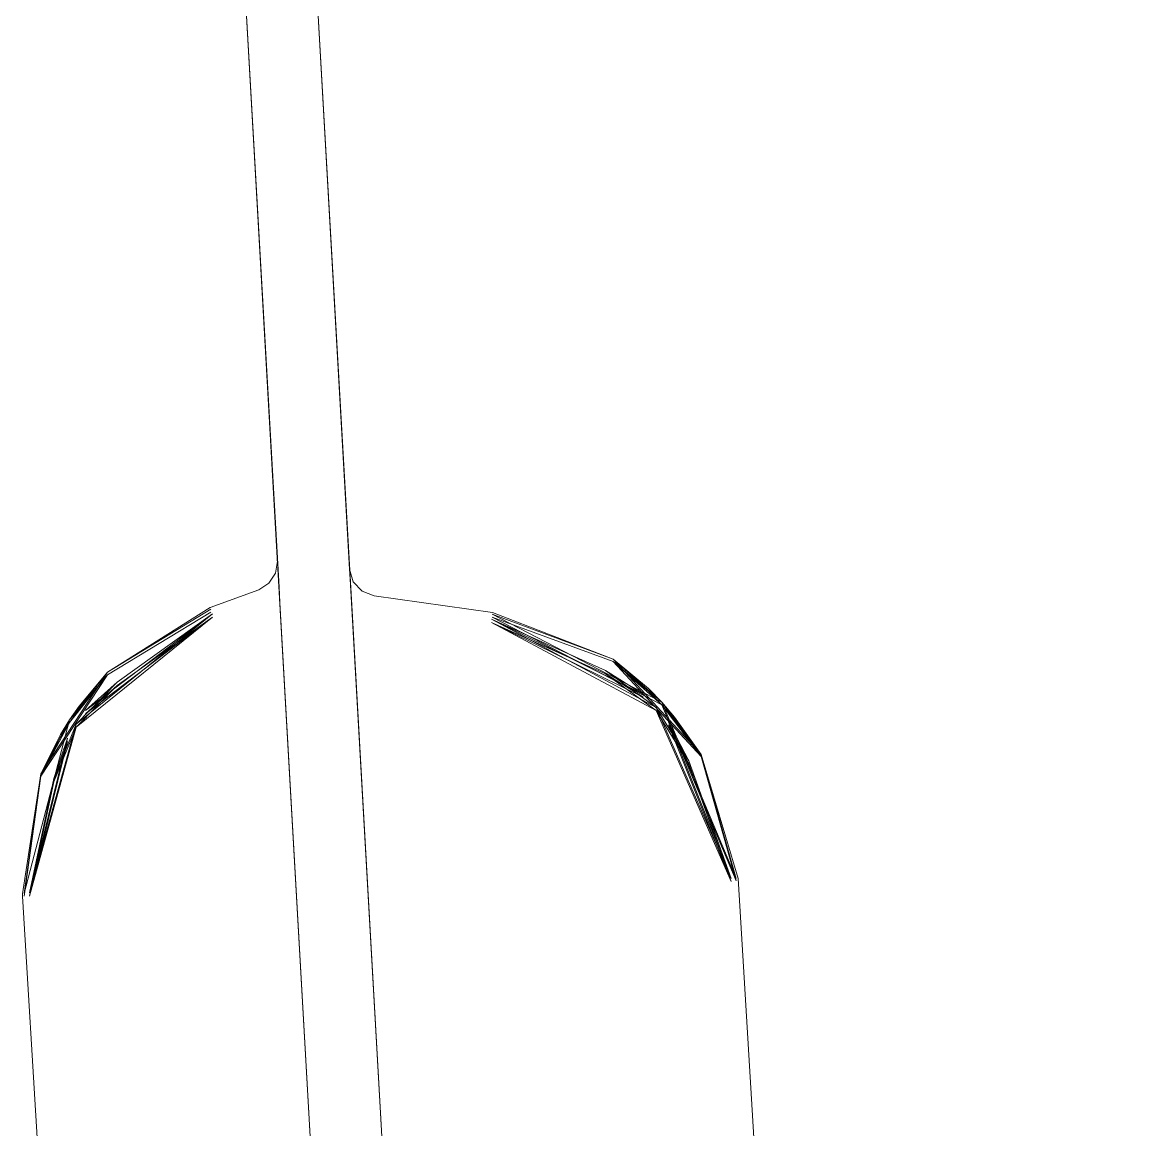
# Model space of a CAD drawing. Header units: millimetres. Extents: x 0 to 1729, y -270 to 583.
# Drawn here: x 1263.82 to 1302.94, y 291.99 to 330.68 of the extents above; entities that cross this region are included whole.
import ezdxf

# ---------------------------------------------------------------- set-up
doc = ezdxf.new("R2010")
doc.units = ezdxf.units.MM
doc.layers.add('OUTLINE', color=7, linetype='Continuous')

msp = doc.modelspace()

# ---------------------------------------------------------------- linework, layer by layer
at = {"layer": 'OUTLINE', "lineweight": 13}
for p, q in [((1271.161, 383.728), (1275.268, 311.391)), ((1271.161, 383.728), (1275.258, 311.569)), ((1275.258, 311.569), (1271.161, 383.728)), ((1275.268, 311.391), (1271.161, 383.728)), ((1271.161, 383.728), (1275.268, 311.391)), ((1271.161, 383.728), (1275.258, 311.569)), ((1275.258, 311.569), (1271.161, 383.728)), ((1275.268, 311.391), (1271.161, 383.728)), ((1271.161, 383.728), (1275.268, 311.391)), ((1271.161, 383.728), (1275.258, 311.569)), ((1275.258, 311.569), (1271.161, 383.728)), ((1275.268, 311.391), (1271.161, 383.728)), ((1268.688, 383.177), (1272.824, 310.344)), ((1272.824, 310.344), (1268.688, 383.177)), ((1268.688, 383.177), (1272.824, 310.344)), ((1268.688, 383.177), (1272.749, 311.666)), ((1268.688, 383.177), (1272.738, 311.848)), ((1272.79, 310.938), (1268.688, 383.177)), ((1272.835, 310.153), (1268.688, 383.177)), ((1272.79, 310.938), (1268.688, 383.177)), ((1272.743, 311.759), (1268.688, 383.177)), ((1272.738, 311.848), (1268.688, 383.177)), ((1272.749, 311.666), (1268.688, 383.177)), ((1272.824, 310.344), (1268.688, 383.177)), ((1268.688, 383.177), (1272.824, 310.344)), ((1272.824, 310.344), (1268.688, 383.177)), ((1268.688, 383.177), (1272.824, 310.344)), ((1268.688, 383.177), (1272.749, 311.666)), ((1268.688, 383.177), (1272.738, 311.848)), ((1272.79, 310.938), (1268.688, 383.177)), ((1272.835, 310.153), (1268.688, 383.177)), ((1272.79, 310.938), (1268.688, 383.177)), ((1272.743, 311.759), (1268.688, 383.177)), ((1272.738, 311.848), (1268.688, 383.177)), ((1272.749, 311.666), (1268.688, 383.177)), ((1272.824, 310.344), (1268.688, 383.177)), ((1268.688, 383.177), (1272.824, 310.344)), ((1268.688, 383.177), (1272.749, 311.666)), ((1268.688, 383.177), (1272.738, 311.848)), ((1272.738, 311.848), (1268.688, 383.177)), ((1272.749, 311.666), (1268.688, 383.177)), ((1272.824, 310.344), (1268.688, 383.177)), ((1268.688, 383.177), (1272.824, 310.344)), ((1272.824, 310.344), (1268.688, 383.177)), ((1268.745, 382.178), (1287.68, 48.71)), ((1287.68, 48.71), (1268.745, 382.178)), ((1268.745, 382.178), (1287.68, 48.71)), ((1287.68, 48.71), (1268.745, 382.178)), ((1268.745, 382.178), (1287.68, 48.71)), ((1287.68, 48.71), (1268.745, 382.178)), ((1268.745, 382.178), (1287.68, 48.71)), ((1287.68, 48.71), (1268.745, 382.178)), ((1268.745, 382.178), (1287.68, 48.71)), ((1287.68, 48.71), (1268.745, 382.178)), ((1268.745, 382.178), (1287.68, 48.71)), ((1287.68, 48.71), (1268.745, 382.178)), ((1271.274, 381.732), (1290.147, 49.374)), ((1290.147, 49.374), (1271.274, 381.732)), ((1271.274, 381.732), (1290.147, 49.374)), ((1290.147, 49.374), (1271.274, 381.732)), ((1271.274, 381.732), (1290.147, 49.374)), ((1290.147, 49.374), (1271.274, 381.732)), ((1271.274, 381.732), (1290.147, 49.374)), ((1290.147, 49.374), (1271.274, 381.732)), ((1271.274, 381.732), (1290.147, 49.374)), ((1290.147, 49.374), (1271.274, 381.732)), ((1271.274, 381.732), (1290.147, 49.374)), ((1290.147, 49.374), (1271.274, 381.732)), ((1269.114, 375.678), (1272.824, 310.344)), ((1272.824, 310.344), (1269.114, 375.678)), ((1269.114, 375.678), (1272.824, 310.344)), ((1272.824, 310.344), (1269.114, 375.678)), ((1269.114, 375.678), (1272.824, 310.344)), ((1272.824, 310.344), (1269.114, 375.678)), ((1271.61, 375.819), (1275.342, 310.101)), ((1275.342, 310.101), (1271.61, 375.819)), ((1271.61, 375.819), (1275.342, 310.101)), ((1275.342, 310.101), (1271.61, 375.819)), ((1271.61, 375.819), (1275.342, 310.101)), ((1275.342, 310.101), (1271.61, 375.819)), ((1271.714, 373.987), (1275.342, 310.101)), ((1275.342, 310.101), (1271.714, 373.987)), ((1271.714, 373.987), (1275.342, 310.101)), ((1275.342, 310.101), (1271.714, 373.987)), ((1271.714, 373.987), (1275.342, 310.101)), ((1275.342, 310.101), (1271.714, 373.987)), ((1269.218, 373.845), (1272.824, 310.344)), ((1272.824, 310.344), (1269.218, 373.845)), ((1269.218, 373.845), (1272.824, 310.344)), ((1272.824, 310.344), (1269.218, 373.845)), ((1269.218, 373.845), (1272.824, 310.344)), ((1272.824, 310.344), (1269.218, 373.845)), ((1269.256, 373.175), (1272.749, 311.666)), ((1269.256, 373.175), (1272.738, 311.848)), ((1269.256, 373.175), (1272.743, 311.759)), ((1272.743, 311.759), (1269.256, 373.175)), ((1272.738, 311.848), (1269.256, 373.175)), ((1272.749, 311.666), (1269.256, 373.175)), ((1269.256, 373.175), (1272.749, 311.666)), ((1269.256, 373.175), (1272.738, 311.848)), ((1269.256, 373.175), (1272.743, 311.759)), ((1272.743, 311.759), (1269.256, 373.175)), ((1272.738, 311.848), (1269.256, 373.175)), ((1272.749, 311.666), (1269.256, 373.175)), ((1269.256, 373.175), (1272.749, 311.666)), ((1269.256, 373.175), (1272.738, 311.848)), ((1269.256, 373.175), (1272.743, 311.759)), ((1272.79, 310.938), (1269.256, 373.175)), ((1272.835, 310.153), (1269.256, 373.175)), ((1272.79, 310.938), (1269.256, 373.175)), ((1272.743, 311.759), (1269.256, 373.175)), ((1272.738, 311.848), (1269.256, 373.175)), ((1272.749, 311.666), (1269.256, 373.175)), ((1271.752, 373.316), (1275.268, 311.391)), ((1271.752, 373.316), (1275.258, 311.569)), ((1275.258, 311.569), (1271.752, 373.316)), ((1275.268, 311.391), (1271.752, 373.316)), ((1271.752, 373.316), (1275.268, 311.391)), ((1271.752, 373.316), (1275.258, 311.569)), ((1275.258, 311.569), (1271.752, 373.316)), ((1275.268, 311.391), (1271.752, 373.316)), ((1271.752, 373.316), (1275.268, 311.391)), ((1271.752, 373.316), (1275.258, 311.569)), ((1275.258, 311.569), (1271.752, 373.316)), ((1275.268, 311.391), (1271.752, 373.316)), ((1272.673, 311.43), (1272.738, 311.848)), ((1272.738, 311.848), (1272.673, 311.43)), ((1272.673, 311.43), (1272.738, 311.848)), ((1272.738, 311.848), (1272.673, 311.43)), ((1272.673, 311.43), (1272.738, 311.848)), ((1272.738, 311.848), (1272.673, 311.43)), ((1272.673, 311.43), (1272.738, 311.848)), ((1272.738, 311.848), (1272.673, 311.43)), ((1272.673, 311.43), (1272.738, 311.848)), ((1272.738, 311.848), (1272.673, 311.43)), ((1272.673, 311.43), (1272.738, 311.848)), ((1272.738, 311.848), (1272.673, 311.43)), ((1272.743, 311.759), (1272.757, 311.525)), ((1272.757, 311.525), (1272.743, 311.759)), ((1272.743, 311.759), (1272.757, 311.525)), ((1272.757, 311.525), (1272.743, 311.759)), ((1272.743, 311.759), (1272.757, 311.525)), ((1272.757, 311.525), (1272.743, 311.759)), ((1272.743, 311.759), (1272.757, 311.525)), ((1272.757, 311.525), (1272.743, 311.759)), ((1272.743, 311.759), (1272.757, 311.525)), ((1272.757, 311.525), (1272.743, 311.759)), ((1272.44, 311.077), (1272.673, 311.43)), ((1272.673, 311.43), (1272.44, 311.077)), ((1272.44, 311.077), (1272.673, 311.43)), ((1272.673, 311.43), (1272.44, 311.077)), ((1272.44, 311.077), (1272.673, 311.43)), ((1272.673, 311.43), (1272.44, 311.077)), ((1272.44, 311.077), (1272.673, 311.43)), ((1272.673, 311.43), (1272.44, 311.077)), ((1272.44, 311.077), (1272.673, 311.43)), ((1272.673, 311.43), (1272.44, 311.077)), ((1272.44, 311.077), (1272.673, 311.43)), ((1272.673, 311.43), (1272.44, 311.077)), ((1272.78, 311.115), (1272.749, 311.666)), ((1272.749, 311.666), (1272.78, 311.115)), ((1272.78, 311.115), (1272.749, 311.666)), ((1272.749, 311.666), (1272.78, 311.115)), ((1272.78, 311.115), (1272.749, 311.666)), ((1272.749, 311.666), (1272.78, 311.115)), ((1272.78, 311.115), (1272.749, 311.666)), ((1272.749, 311.666), (1272.78, 311.115)), ((1272.78, 311.115), (1272.749, 311.666)), ((1272.749, 311.666), (1272.78, 311.115)), ((1272.78, 311.115), (1272.749, 311.666)), ((1272.749, 311.666), (1272.78, 311.115)), ((1272.757, 311.525), (1272.79, 310.938)), ((1272.79, 310.938), (1272.757, 311.525)), ((1272.757, 311.525), (1272.79, 310.938)), ((1272.79, 310.938), (1272.757, 311.525)), ((1272.757, 311.525), (1272.79, 310.938)), ((1272.79, 310.938), (1272.757, 311.525)), ((1275.386, 311.133), (1275.258, 311.569)), ((1275.258, 311.569), (1275.386, 311.133)), ((1275.386, 311.133), (1275.258, 311.569)), ((1275.258, 311.569), (1275.386, 311.133)), ((1275.386, 311.133), (1275.258, 311.569)), ((1275.258, 311.569), (1275.386, 311.133)), ((1275.386, 311.133), (1275.258, 311.569)), ((1275.258, 311.569), (1275.386, 311.133)), ((1275.386, 311.133), (1275.258, 311.569)), ((1275.258, 311.569), (1275.386, 311.133)), ((1275.386, 311.133), (1275.258, 311.569)), ((1275.258, 311.569), (1275.386, 311.133)), ((1275.299, 310.854), (1275.268, 311.391)), ((1275.268, 311.391), (1275.299, 310.854)), ((1275.299, 310.854), (1275.268, 311.391)), ((1275.268, 311.391), (1275.299, 310.854)), ((1275.299, 310.854), (1275.268, 311.391)), ((1275.268, 311.391), (1275.299, 310.854)), ((1275.299, 310.854), (1275.268, 311.391)), ((1275.268, 311.391), (1275.299, 310.854)), ((1275.299, 310.854), (1275.268, 311.391)), ((1275.268, 311.391), (1275.299, 310.854)), ((1275.299, 310.854), (1275.268, 311.391)), ((1275.268, 311.391), (1275.299, 310.854)), ((1272.082, 310.852), (1272.44, 311.077)), ((1272.44, 311.077), (1272.082, 310.852)), ((1272.082, 310.852), (1272.44, 311.077)), ((1272.44, 311.077), (1272.082, 310.852)), ((1272.082, 310.852), (1272.44, 311.077)), ((1272.44, 311.077), (1272.082, 310.852)), ((1272.082, 310.852), (1272.44, 311.077)), ((1272.44, 311.077), (1272.082, 310.852)), ((1272.082, 310.852), (1272.44, 311.077)), ((1272.44, 311.077), (1272.082, 310.852)), ((1272.082, 310.852), (1272.44, 311.077)), ((1272.44, 311.077), (1272.082, 310.852)), ((1272.824, 310.344), (1272.78, 311.115)), ((1272.78, 311.115), (1272.824, 310.344)), ((1272.824, 310.344), (1272.78, 311.115)), ((1272.78, 311.115), (1272.824, 310.344)), ((1272.824, 310.344), (1272.78, 311.115)), ((1272.78, 311.115), (1272.824, 310.344)), ((1272.824, 310.344), (1272.78, 311.115)), ((1272.78, 311.115), (1272.824, 310.344)), ((1272.824, 310.344), (1272.78, 311.115)), ((1272.78, 311.115), (1272.824, 310.344)), ((1272.824, 310.344), (1272.78, 311.115)), ((1272.78, 311.115), (1272.824, 310.344)), ((1275.694, 310.799), (1275.386, 311.133)), ((1275.386, 311.133), (1275.694, 310.799)), ((1275.694, 310.799), (1275.386, 311.133)), ((1275.386, 311.133), (1275.694, 310.799)), ((1275.694, 310.799), (1275.386, 311.133)), ((1275.386, 311.133), (1275.694, 310.799)), ((1275.694, 310.799), (1275.386, 311.133)), ((1275.386, 311.133), (1275.694, 310.799)), ((1275.694, 310.799), (1275.386, 311.133)), ((1275.386, 311.133), (1275.694, 310.799)), ((1275.694, 310.799), (1275.386, 311.133)), ((1275.386, 311.133), (1275.694, 310.799)), ((1272.082, 310.852), (1270.383, 310.233)), ((1270.383, 310.233), (1272.082, 310.852)), ((1272.082, 310.852), (1270.383, 310.233)), ((1270.383, 310.233), (1272.082, 310.852)), ((1272.082, 310.852), (1270.383, 310.233)), ((1270.383, 310.233), (1272.082, 310.852)), ((1272.082, 310.852), (1270.383, 310.233)), ((1270.383, 310.233), (1272.082, 310.852)), ((1272.082, 310.852), (1270.383, 310.233)), ((1270.383, 310.233), (1272.082, 310.852)), ((1272.082, 310.852), (1270.383, 310.233)), ((1270.383, 310.233), (1272.082, 310.852)), ((1272.835, 310.153), (1272.79, 310.938)), ((1272.835, 310.153), (1272.79, 310.938)), ((1275.342, 310.101), (1275.299, 310.854)), ((1275.299, 310.854), (1275.342, 310.101)), ((1275.342, 310.101), (1275.299, 310.854)), ((1275.299, 310.854), (1275.342, 310.101)), ((1275.342, 310.101), (1275.299, 310.854)), ((1275.299, 310.854), (1275.342, 310.101)), ((1275.342, 310.101), (1275.299, 310.854)), ((1275.299, 310.854), (1275.342, 310.101)), ((1275.342, 310.101), (1275.299, 310.854)), ((1275.299, 310.854), (1275.342, 310.101)), ((1275.342, 310.101), (1275.299, 310.854)), ((1275.299, 310.854), (1275.342, 310.101)), ((1276.117, 310.636), (1275.694, 310.799)), ((1275.694, 310.799), (1276.117, 310.636)), ((1276.117, 310.636), (1275.694, 310.799)), ((1275.694, 310.799), (1276.117, 310.636)), ((1276.117, 310.636), (1275.694, 310.799)), ((1275.694, 310.799), (1276.117, 310.636)), ((1276.117, 310.636), (1275.694, 310.799)), ((1275.694, 310.799), (1276.117, 310.636)), ((1276.117, 310.636), (1275.694, 310.799)), ((1275.694, 310.799), (1276.117, 310.636)), ((1276.117, 310.636), (1275.694, 310.799)), ((1275.694, 310.799), (1276.117, 310.636)), ((1276.117, 310.636), (1280.246, 310.053)), ((1280.246, 310.053), (1276.117, 310.636)), ((1276.117, 310.636), (1280.246, 310.053)), ((1280.246, 310.053), (1276.117, 310.636)), ((1276.117, 310.636), (1280.246, 310.053)), ((1280.246, 310.053), (1276.117, 310.636)), ((1276.117, 310.636), (1280.246, 310.053)), ((1280.246, 310.053), (1276.117, 310.636)), ((1276.117, 310.636), (1280.246, 310.053)), ((1280.246, 310.053), (1276.117, 310.636)), ((1276.117, 310.636), (1280.246, 310.053)), ((1280.246, 310.053), (1276.117, 310.636)), ((1266.794, 307.967), (1270.383, 310.233)), ((1270.383, 310.233), (1266.794, 307.967)), ((1266.794, 307.967), (1270.383, 310.233)), ((1270.383, 310.233), (1266.794, 307.967)), ((1266.794, 307.967), (1270.383, 310.233)), ((1270.383, 310.233), (1266.794, 307.967)), ((1266.794, 307.967), (1270.383, 310.233)), ((1270.383, 310.233), (1266.794, 307.967)), ((1266.794, 307.967), (1270.383, 310.233)), ((1270.383, 310.233), (1266.794, 307.967)), ((1266.794, 307.967), (1270.383, 310.233)), ((1270.383, 310.233), (1266.794, 307.967)), ((1287.68, 48.71), (1272.824, 310.344)), ((1287.039, 60.015), (1272.824, 310.344)), ((1272.824, 310.344), (1287.039, 60.015)), ((1272.824, 310.344), (1287.68, 48.71)), ((1287.68, 48.71), (1272.824, 310.344)), ((1287.039, 60.015), (1272.824, 310.344)), ((1272.824, 310.344), (1287.039, 60.015)), ((1272.824, 310.344), (1287.68, 48.71)), ((1287.68, 48.71), (1272.824, 310.344)), ((1287.039, 60.015), (1272.824, 310.344)), ((1272.824, 310.344), (1287.039, 60.015)), ((1272.824, 310.344), (1287.68, 48.71)), ((1287.68, 48.71), (1272.824, 310.344)), ((1287.039, 60.015), (1272.824, 310.344)), ((1272.824, 310.344), (1287.039, 60.015)), ((1272.824, 310.344), (1287.68, 48.71)), ((1287.68, 48.71), (1272.824, 310.344)), ((1287.039, 60.015), (1272.824, 310.344)), ((1272.824, 310.344), (1287.039, 60.015)), ((1272.824, 310.344), (1287.68, 48.71)), ((1287.68, 48.71), (1272.824, 310.344)), ((1287.039, 60.015), (1272.824, 310.344)), ((1272.824, 310.344), (1287.039, 60.015)), ((1272.824, 310.344), (1287.68, 48.71)), ((1265.699, 306.159), (1270.461, 310.012)), ((1265.699, 306.159), (1270.461, 310.012)), ((1265.699, 306.159), (1270.461, 310.012)), ((1270.461, 310.012), (1265.699, 306.159)), ((1270.461, 310.012), (1265.699, 306.159)), ((1270.461, 310.012), (1265.699, 306.159)), ((1270.461, 309.893), (1265.699, 306.045)), ((1270.461, 309.893), (1265.699, 306.045)), ((1270.461, 309.893), (1265.699, 306.045)), ((1265.699, 306.045), (1270.461, 309.893)), ((1265.699, 306.045), (1270.461, 309.893)), ((1265.699, 306.045), (1270.461, 309.893)), ((1270.461, 310.012), (1266.026, 306.627)), ((1270.461, 310.012), (1266.026, 306.627)), ((1270.461, 310.012), (1266.026, 306.627)), ((1266.026, 306.627), (1270.461, 310.012)), ((1266.026, 306.627), (1270.461, 310.012)), ((1266.026, 306.627), (1270.461, 310.012)), ((1266.027, 306.513), (1270.461, 309.893)), ((1266.027, 306.513), (1270.461, 309.893)), ((1266.027, 306.513), (1270.461, 309.893)), ((1270.461, 309.893), (1266.027, 306.513)), ((1270.461, 309.893), (1266.027, 306.513)), ((1270.461, 309.893), (1266.027, 306.513)), ((1270.402, 310.178), (1266.794, 307.967)), ((1266.794, 307.967), (1270.402, 310.178)), ((1270.402, 310.178), (1266.794, 307.967)), ((1266.794, 307.967), (1270.402, 310.178)), ((1270.402, 310.178), (1266.794, 307.967)), ((1266.794, 307.967), (1270.402, 310.178)), ((1270.402, 310.178), (1266.794, 307.967)), ((1266.794, 307.967), (1270.402, 310.178)), ((1270.402, 310.178), (1266.794, 307.967)), ((1266.794, 307.967), (1270.402, 310.178)), ((1270.402, 310.178), (1266.794, 307.967)), ((1266.794, 307.967), (1270.402, 310.178)), ((1266.794, 307.884), (1270.402, 310.072)), ((1270.402, 310.072), (1266.794, 307.884)), ((1266.794, 307.884), (1270.402, 310.072)), ((1270.402, 310.072), (1266.794, 307.884)), ((1266.794, 307.884), (1270.402, 310.072)), ((1270.402, 310.072), (1266.794, 307.884)), ((1266.794, 307.884), (1270.402, 310.072)), ((1270.402, 310.072), (1266.794, 307.884)), ((1266.794, 307.884), (1270.402, 310.072)), ((1270.402, 310.072), (1266.794, 307.884)), ((1266.794, 307.884), (1270.402, 310.072)), ((1270.402, 310.072), (1266.794, 307.884)), ((1267.136, 307.628), (1270.461, 310.012)), ((1270.461, 310.012), (1267.136, 307.628)), ((1267.136, 307.628), (1270.461, 310.012)), ((1270.461, 310.012), (1267.136, 307.628)), ((1267.136, 307.628), (1270.461, 310.012)), ((1270.461, 310.012), (1267.136, 307.628)), ((1267.136, 307.628), (1270.461, 310.012)), ((1270.461, 310.012), (1267.136, 307.628)), ((1267.136, 307.628), (1270.461, 310.012)), ((1270.461, 310.012), (1267.136, 307.628)), ((1267.136, 307.628), (1270.461, 310.012)), ((1270.461, 310.012), (1267.136, 307.628)), ((1267.136, 307.509), (1270.461, 309.893)), ((1270.461, 309.893), (1267.136, 307.509)), ((1267.136, 307.509), (1270.461, 309.893)), ((1270.461, 309.893), (1267.136, 307.509)), ((1267.136, 307.509), (1270.461, 309.893)), ((1270.461, 309.893), (1267.136, 307.509)), ((1267.136, 307.509), (1270.461, 309.893)), ((1270.461, 309.893), (1267.136, 307.509)), ((1267.136, 307.509), (1270.461, 309.893)), ((1270.461, 309.893), (1267.136, 307.509)), ((1267.136, 307.509), (1270.461, 309.893)), ((1270.461, 309.893), (1267.136, 307.509)), ((1287.045, 59.908), (1272.835, 310.153)), ((1272.835, 310.153), (1287.045, 59.908)), ((1272.835, 310.153), (1287.089, 59.12)), ((1272.835, 310.153), (1287.122, 58.55)), ((1272.835, 310.153), (1287.121, 58.568)), ((1272.835, 310.153), (1287.039, 60.015)), ((1272.835, 310.153), (1287.736, 47.727)), ((1287.045, 59.908), (1272.835, 310.153)), ((1272.835, 310.153), (1287.045, 59.908)), ((1272.835, 310.153), (1287.089, 59.12)), ((1272.835, 310.153), (1287.122, 58.55)), ((1272.835, 310.153), (1287.291, 55.569)), ((1287.045, 59.908), (1272.835, 310.153)), ((1272.835, 310.153), (1287.045, 59.908)), ((1272.835, 310.153), (1287.089, 59.12)), ((1272.835, 310.153), (1287.122, 58.55)), ((1272.835, 310.153), (1287.291, 55.569)), ((1290.147, 49.374), (1275.342, 310.101)), ((1275.342, 310.101), (1290.147, 49.374)), ((1290.147, 49.374), (1275.342, 310.101)), ((1275.342, 310.101), (1290.147, 49.374)), ((1290.147, 49.374), (1275.342, 310.101)), ((1275.342, 310.101), (1290.147, 49.374)), ((1290.147, 49.374), (1275.342, 310.101)), ((1275.342, 310.101), (1290.147, 49.374)), ((1290.147, 49.374), (1275.342, 310.101)), ((1275.342, 310.101), (1290.147, 49.374)), ((1290.147, 49.374), (1275.342, 310.101)), ((1275.342, 310.101), (1290.147, 49.374)), ((1284.198, 308.028), (1280.218, 309.821)), ((1285.511, 307.202), (1280.218, 309.821)), ((1280.218, 309.821), (1285.971, 306.738)), ((1280.218, 309.821), (1284.198, 308.028)), ((1284.198, 308.028), (1280.218, 309.821)), ((1285.511, 307.202), (1280.218, 309.821)), ((1280.218, 309.821), (1285.971, 306.738)), ((1280.218, 309.821), (1284.198, 308.028)), ((1284.198, 308.028), (1280.218, 309.821)), ((1285.511, 307.202), (1280.218, 309.821)), ((1280.218, 309.821), (1285.971, 306.738)), ((1280.218, 309.821), (1284.198, 308.028)), ((1284.198, 308.028), (1280.218, 309.821)), ((1285.971, 306.738), (1280.218, 309.821)), ((1280.218, 309.821), (1285.511, 307.202)), ((1280.218, 309.821), (1284.198, 308.028)), ((1284.198, 308.028), (1280.218, 309.821)), ((1285.971, 306.738), (1280.218, 309.821)), ((1280.218, 309.821), (1285.511, 307.202)), ((1280.218, 309.821), (1284.198, 308.028)), ((1284.198, 308.028), (1280.218, 309.821)), ((1285.971, 306.738), (1280.218, 309.821)), ((1280.218, 309.821), (1285.511, 307.202)), ((1280.218, 309.821), (1284.198, 308.028)), ((1280.241, 309.995), (1284.47, 308.423)), ((1284.47, 308.423), (1280.241, 309.995)), ((1286.173, 306.918), (1280.241, 309.995)), ((1280.241, 309.995), (1284.47, 308.423)), ((1284.47, 308.423), (1280.241, 309.995)), ((1286.173, 306.918), (1280.241, 309.995)), ((1280.241, 309.995), (1284.47, 308.423)), ((1284.47, 308.423), (1280.241, 309.995)), ((1286.173, 306.918), (1280.241, 309.995)), ((1280.241, 309.995), (1286.173, 306.918)), ((1280.241, 309.995), (1284.47, 308.423)), ((1284.47, 308.423), (1280.241, 309.995)), ((1280.241, 309.995), (1286.173, 306.918)), ((1280.241, 309.995), (1284.47, 308.423)), ((1284.47, 308.423), (1280.241, 309.995)), ((1280.241, 309.995), (1286.173, 306.918)), ((1280.241, 309.995), (1284.47, 308.423)), ((1284.47, 308.423), (1280.241, 309.995)), ((1284.47, 308.348), (1280.241, 309.898)), ((1286.173, 306.833), (1280.241, 309.898)), ((1280.241, 309.898), (1284.47, 308.348)), ((1284.47, 308.348), (1280.241, 309.898)), ((1286.173, 306.833), (1280.241, 309.898)), ((1280.241, 309.898), (1284.47, 308.348)), ((1284.47, 308.348), (1280.241, 309.898)), ((1286.173, 306.833), (1280.241, 309.898)), ((1280.241, 309.898), (1284.47, 308.348)), ((1284.47, 308.348), (1280.241, 309.898)), ((1280.241, 309.898), (1286.173, 306.833)), ((1280.241, 309.898), (1284.47, 308.348)), ((1284.47, 308.348), (1280.241, 309.898)), ((1280.241, 309.898), (1286.173, 306.833)), ((1280.241, 309.898), (1284.47, 308.348)), ((1284.47, 308.348), (1280.241, 309.898)), ((1280.241, 309.898), (1286.173, 306.833)), ((1280.241, 309.898), (1284.47, 308.348)), ((1280.246, 310.053), (1284.47, 308.423)), ((1284.47, 308.423), (1280.246, 310.053)), ((1280.246, 310.053), (1284.47, 308.423)), ((1284.47, 308.423), (1280.246, 310.053)), ((1280.246, 310.053), (1284.47, 308.423)), ((1284.47, 308.423), (1280.246, 310.053)), ((1280.246, 310.053), (1284.47, 308.423)), ((1284.47, 308.423), (1280.246, 310.053)), ((1280.246, 310.053), (1284.47, 308.423)), ((1284.47, 308.423), (1280.246, 310.053)), ((1280.246, 310.053), (1284.47, 308.423)), ((1284.47, 308.423), (1280.246, 310.053)), ((1285.971, 306.632), (1280.218, 309.711)), ((1284.198, 307.918), (1280.218, 309.711)), ((1280.218, 309.711), (1284.198, 307.918)), ((1280.218, 309.711), (1285.511, 307.096)), ((1285.971, 306.632), (1280.218, 309.711)), ((1284.198, 307.918), (1280.218, 309.711)), ((1280.218, 309.711), (1284.198, 307.918)), ((1280.218, 309.711), (1285.511, 307.096)), ((1285.971, 306.632), (1280.218, 309.711)), ((1284.198, 307.918), (1280.218, 309.711)), ((1280.218, 309.711), (1284.198, 307.918)), ((1280.218, 309.711), (1285.511, 307.096)), ((1285.511, 307.096), (1280.218, 309.711)), ((1284.198, 307.918), (1280.218, 309.711)), ((1280.218, 309.711), (1284.198, 307.918)), ((1280.218, 309.711), (1285.971, 306.632)), ((1285.511, 307.096), (1280.218, 309.711)), ((1284.198, 307.918), (1280.218, 309.711)), ((1280.218, 309.711), (1284.198, 307.918)), ((1280.218, 309.711), (1285.971, 306.632)), ((1285.511, 307.096), (1280.218, 309.711)), ((1284.198, 307.918), (1280.218, 309.711)), ((1280.218, 309.711), (1284.198, 307.918)), ((1280.218, 309.711), (1285.971, 306.632)), ((1285.699, 307.396), (1284.47, 308.423)), ((1287.543, 305.099), (1284.47, 308.423)), ((1284.47, 308.423), (1287.543, 305.099)), ((1284.47, 308.423), (1286.173, 306.918)), ((1285.699, 307.396), (1284.47, 308.423)), ((1287.543, 305.099), (1284.47, 308.423)), ((1284.47, 308.423), (1287.543, 305.099)), ((1284.47, 308.423), (1286.173, 306.918)), ((1285.699, 307.396), (1284.47, 308.423)), ((1287.543, 305.099), (1284.47, 308.423)), ((1284.47, 308.423), (1287.543, 305.099)), ((1284.47, 308.423), (1286.173, 306.918)), ((1286.173, 306.918), (1284.47, 308.423)), ((1287.543, 305.099), (1284.47, 308.423)), ((1284.47, 308.423), (1287.543, 305.099)), ((1284.47, 308.423), (1285.7, 307.396)), ((1286.173, 306.918), (1284.47, 308.423)), ((1287.543, 305.099), (1284.47, 308.423)), ((1284.47, 308.423), (1287.543, 305.099)), ((1284.47, 308.423), (1285.7, 307.396)), ((1286.173, 306.918), (1284.47, 308.423)), ((1287.543, 305.099), (1284.47, 308.423)), ((1284.47, 308.423), (1287.543, 305.099)), ((1284.47, 308.423), (1285.7, 307.396)), ((1287.543, 305.028), (1284.47, 308.348)), ((1284.47, 308.348), (1286.173, 306.833)), ((1285.699, 307.31), (1284.47, 308.348)), ((1284.47, 308.348), (1287.543, 305.028)), ((1287.543, 305.028), (1284.47, 308.348)), ((1284.47, 308.348), (1286.173, 306.833)), ((1285.699, 307.31), (1284.47, 308.348)), ((1284.47, 308.348), (1287.543, 305.028)), ((1287.543, 305.028), (1284.47, 308.348)), ((1284.47, 308.348), (1286.173, 306.833)), ((1285.699, 307.31), (1284.47, 308.348)), ((1284.47, 308.348), (1287.543, 305.028)), ((1287.543, 305.028), (1284.47, 308.348)), ((1284.47, 308.348), (1285.7, 307.31)), ((1286.173, 306.833), (1284.47, 308.348)), ((1284.47, 308.348), (1287.543, 305.028)), ((1287.543, 305.028), (1284.47, 308.348)), ((1284.47, 308.348), (1285.7, 307.31)), ((1286.173, 306.833), (1284.47, 308.348)), ((1284.47, 308.348), (1287.543, 305.028)), ((1287.543, 305.028), (1284.47, 308.348)), ((1284.47, 308.348), (1285.7, 307.31)), ((1286.173, 306.833), (1284.47, 308.348)), ((1284.47, 308.348), (1287.543, 305.028)), ((1264.467, 304.419), (1266.794, 307.967)), ((1266.794, 307.967), (1264.467, 304.419)), ((1264.467, 304.419), (1266.794, 307.967)), ((1266.794, 307.967), (1264.467, 304.419)), ((1264.467, 304.419), (1266.794, 307.967)), ((1266.794, 307.967), (1264.467, 304.419)), ((1264.467, 304.419), (1266.794, 307.967)), ((1266.794, 307.967), (1264.467, 304.419)), ((1264.467, 304.419), (1266.794, 307.967)), ((1266.794, 307.967), (1264.467, 304.419)), ((1264.467, 304.419), (1266.794, 307.967)), ((1266.794, 307.967), (1264.467, 304.419)), ((1264.467, 304.339), (1266.794, 307.884)), ((1266.794, 307.884), (1264.467, 304.339)), ((1264.467, 304.339), (1266.794, 307.884)), ((1266.794, 307.884), (1264.467, 304.339)), ((1264.467, 304.339), (1266.794, 307.884)), ((1266.794, 307.884), (1264.467, 304.339)), ((1264.467, 304.339), (1266.794, 307.884)), ((1266.794, 307.884), (1264.467, 304.339)), ((1264.467, 304.339), (1266.794, 307.884)), ((1266.794, 307.884), (1264.467, 304.339)), ((1264.467, 304.339), (1266.794, 307.884)), ((1266.794, 307.884), (1264.467, 304.339)), ((1265.468, 306.304), (1266.794, 307.967)), ((1265.468, 306.304), (1266.794, 307.967)), ((1265.468, 306.304), (1266.794, 307.967)), ((1266.794, 307.967), (1265.468, 306.304)), ((1266.794, 307.967), (1265.468, 306.304)), ((1266.794, 307.967), (1265.468, 306.304)), ((1265.469, 306.209), (1266.794, 307.884)), ((1265.469, 306.209), (1266.794, 307.884)), ((1265.469, 306.209), (1266.794, 307.884)), ((1266.794, 307.884), (1265.469, 306.209)), ((1266.794, 307.884), (1265.469, 306.209)), ((1266.794, 307.884), (1265.469, 306.209)), ((1266.794, 307.967), (1265.806, 306.786)), ((1266.794, 307.967), (1265.806, 306.786)), ((1266.794, 307.967), (1265.806, 306.786)), ((1265.806, 306.786), (1266.794, 307.967)), ((1265.806, 306.786), (1266.794, 307.967)), ((1265.806, 306.786), (1266.794, 307.967)), ((1266.794, 307.884), (1265.806, 306.691)), ((1266.794, 307.884), (1265.806, 306.691)), ((1266.794, 307.884), (1265.806, 306.691)), ((1265.806, 306.691), (1266.794, 307.884)), ((1265.806, 306.691), (1266.794, 307.884)), ((1265.806, 306.691), (1266.794, 307.884)), ((1284.198, 308.028), (1285.511, 307.202)), ((1285.971, 306.738), (1284.198, 308.028)), ((1284.198, 308.028), (1285.511, 307.202)), ((1285.971, 306.738), (1284.198, 308.028)), ((1284.198, 308.028), (1285.511, 307.202)), ((1285.971, 306.738), (1284.198, 308.028)), ((1284.198, 308.028), (1285.971, 306.738)), ((1285.511, 307.202), (1284.198, 308.028)), ((1284.198, 308.028), (1285.971, 306.738)), ((1285.511, 307.202), (1284.198, 308.028)), ((1284.198, 308.028), (1285.971, 306.738)), ((1285.511, 307.202), (1284.198, 308.028)), ((1285.971, 306.632), (1284.198, 307.918)), ((1284.198, 307.918), (1285.511, 307.096)), ((1285.971, 306.632), (1284.198, 307.918)), ((1284.198, 307.918), (1285.511, 307.096)), ((1285.971, 306.632), (1284.198, 307.918)), ((1284.198, 307.918), (1285.511, 307.096)), ((1285.511, 307.096), (1284.198, 307.918)), ((1284.198, 307.918), (1285.971, 306.632)), ((1285.511, 307.096), (1284.198, 307.918)), ((1284.198, 307.918), (1285.971, 306.632)), ((1285.511, 307.096), (1284.198, 307.918)), ((1284.198, 307.918), (1285.971, 306.632)), ((1267.136, 307.628), (1265.699, 306.159)), ((1267.136, 307.628), (1265.699, 306.159)), ((1267.136, 307.628), (1265.699, 306.159)), ((1265.699, 306.159), (1267.136, 307.628)), ((1265.699, 306.159), (1267.136, 307.628)), ((1265.699, 306.159), (1267.136, 307.628)), ((1267.136, 307.509), (1265.699, 306.045)), ((1267.136, 307.509), (1265.699, 306.045)), ((1267.136, 307.509), (1265.699, 306.045)), ((1265.699, 306.045), (1267.136, 307.509)), ((1265.699, 306.045), (1267.136, 307.509)), ((1265.699, 306.045), (1267.136, 307.509)), ((1266.026, 306.627), (1267.136, 307.628)), ((1266.026, 306.627), (1267.136, 307.628)), ((1266.026, 306.627), (1267.136, 307.628)), ((1267.136, 307.628), (1266.026, 306.627)), ((1267.136, 307.628), (1266.026, 306.627)), ((1267.136, 307.628), (1266.026, 306.627)), ((1266.027, 306.513), (1267.136, 307.509)), ((1266.027, 306.513), (1267.136, 307.509)), ((1266.027, 306.513), (1267.136, 307.509)), ((1267.136, 307.509), (1266.027, 306.513)), ((1267.136, 307.509), (1266.027, 306.513)), ((1267.136, 307.509), (1266.027, 306.513)), ((1286.173, 306.918), (1285.699, 307.396)), ((1286.173, 306.918), (1285.699, 307.396)), ((1286.173, 306.918), (1285.699, 307.396)), ((1285.699, 307.31), (1286.173, 306.833)), ((1285.699, 307.31), (1286.173, 306.833)), ((1285.699, 307.31), (1286.173, 306.833)), ((1285.7, 307.396), (1286.173, 306.918)), ((1285.7, 307.396), (1286.173, 306.918)), ((1285.7, 307.396), (1286.173, 306.918)), ((1286.173, 306.833), (1285.7, 307.31)), ((1286.173, 306.833), (1285.7, 307.31)), ((1286.173, 306.833), (1285.7, 307.31)), ((1265.806, 306.786), (1265.468, 306.304)), ((1265.806, 306.786), (1265.468, 306.304)), ((1265.806, 306.786), (1265.468, 306.304)), ((1265.468, 306.304), (1265.806, 306.786)), ((1265.468, 306.304), (1265.806, 306.786)), ((1265.468, 306.304), (1265.806, 306.786)), ((1265.469, 306.209), (1265.806, 306.691)), ((1265.469, 306.209), (1265.806, 306.691)), ((1265.469, 306.209), (1265.806, 306.691)), ((1265.806, 306.691), (1265.469, 306.209)), ((1265.806, 306.691), (1265.469, 306.209)), ((1265.806, 306.691), (1265.469, 306.209)), ((1288.591, 300.762), (1285.971, 306.738)), ((1287.118, 304.87), (1285.971, 306.738)), ((1288.591, 300.762), (1285.971, 306.738)), ((1287.118, 304.87), (1285.971, 306.738)), ((1288.591, 300.762), (1285.971, 306.738)), ((1287.118, 304.87), (1285.971, 306.738)), ((1285.971, 306.738), (1287.118, 304.87)), ((1285.971, 306.738), (1288.591, 300.762)), ((1285.971, 306.738), (1287.118, 304.87)), ((1285.971, 306.738), (1288.591, 300.762)), ((1285.971, 306.738), (1287.118, 304.87)), ((1285.971, 306.738), (1288.591, 300.762)), ((1288.77, 300.767), (1286.173, 306.918)), ((1286.173, 306.918), (1287.543, 305.099)), ((1286.173, 306.918), (1286.615, 306.405)), ((1288.77, 300.767), (1286.173, 306.918)), ((1286.173, 306.918), (1287.543, 305.099)), ((1286.173, 306.918), (1286.615, 306.405)), ((1288.77, 300.767), (1286.173, 306.918)), ((1286.173, 306.918), (1287.543, 305.099)), ((1286.173, 306.918), (1286.615, 306.405)), ((1286.615, 306.405), (1286.173, 306.918)), ((1287.543, 305.099), (1286.173, 306.918)), ((1286.173, 306.918), (1288.77, 300.767)), ((1286.615, 306.405), (1286.173, 306.918)), ((1287.543, 305.099), (1286.173, 306.918)), ((1286.173, 306.918), (1288.77, 300.767)), ((1286.615, 306.405), (1286.173, 306.918)), ((1287.543, 305.099), (1286.173, 306.918)), ((1286.173, 306.918), (1288.77, 300.767)), ((1286.615, 306.319), (1286.173, 306.833)), ((1286.173, 306.833), (1288.77, 300.679)), ((1286.173, 306.833), (1287.543, 305.028)), ((1286.615, 306.319), (1286.173, 306.833)), ((1286.173, 306.833), (1288.77, 300.679)), ((1286.173, 306.833), (1287.543, 305.028)), ((1286.615, 306.319), (1286.173, 306.833)), ((1286.173, 306.833), (1288.77, 300.679)), ((1286.173, 306.833), (1287.543, 305.028)), ((1287.543, 305.028), (1286.173, 306.833)), ((1288.77, 300.679), (1286.173, 306.833)), ((1286.173, 306.833), (1286.615, 306.319)), ((1287.543, 305.028), (1286.173, 306.833)), ((1288.77, 300.679), (1286.173, 306.833)), ((1286.173, 306.833), (1286.615, 306.319)), ((1287.543, 305.028), (1286.173, 306.833)), ((1288.77, 300.679), (1286.173, 306.833)), ((1286.173, 306.833), (1286.615, 306.319)), ((1265.468, 306.304), (1263.887, 300.24)), ((1265.468, 306.304), (1263.887, 300.24)), ((1265.468, 306.304), (1263.887, 300.24)), ((1263.887, 300.24), (1265.468, 306.304)), ((1263.887, 300.24), (1265.468, 306.304)), ((1263.887, 300.24), (1265.468, 306.304)), ((1264.467, 304.419), (1265.468, 306.304)), ((1264.467, 304.419), (1265.468, 306.304)), ((1264.467, 304.419), (1265.468, 306.304)), ((1265.468, 306.304), (1264.467, 304.419)), ((1265.468, 306.304), (1264.467, 304.419)), ((1265.468, 306.304), (1264.467, 304.419)), ((1265.159, 305.798), (1265.468, 306.304)), ((1265.159, 305.798), (1265.468, 306.304)), ((1265.159, 305.798), (1265.468, 306.304)), ((1265.468, 306.304), (1265.159, 305.798)), ((1265.468, 306.304), (1265.159, 305.798)), ((1265.468, 306.304), (1265.159, 305.798)), ((1285.971, 306.632), (1287.118, 304.763)), ((1285.971, 306.632), (1288.591, 300.662)), ((1285.971, 306.632), (1287.118, 304.763)), ((1285.971, 306.632), (1288.591, 300.662)), ((1285.971, 306.632), (1287.118, 304.763)), ((1285.971, 306.632), (1288.591, 300.662)), ((1288.591, 300.662), (1285.971, 306.632)), ((1287.118, 304.763), (1285.971, 306.632)), ((1288.591, 300.662), (1285.971, 306.632)), ((1287.118, 304.763), (1285.971, 306.632)), ((1288.591, 300.662), (1285.971, 306.632)), ((1287.118, 304.763), (1285.971, 306.632)), ((1287.543, 305.099), (1286.615, 306.405)), ((1287.543, 305.099), (1286.615, 306.405)), ((1287.543, 305.099), (1286.615, 306.405)), ((1286.615, 306.405), (1287.543, 305.099)), ((1286.615, 306.405), (1287.543, 305.099)), ((1286.615, 306.405), (1287.543, 305.099)), ((1287.543, 305.028), (1286.615, 306.319)), ((1287.543, 305.028), (1286.615, 306.319)), ((1287.543, 305.028), (1286.615, 306.319)), ((1286.615, 306.319), (1287.543, 305.028)), ((1286.615, 306.319), (1287.543, 305.028)), ((1286.615, 306.319), (1287.543, 305.028)), ((1265.699, 306.159), (1264.066, 300.257)), ((1265.699, 306.159), (1264.066, 300.257)), ((1265.699, 306.159), (1264.066, 300.257)), ((1264.066, 300.257), (1265.699, 306.159)), ((1264.066, 300.257), (1265.699, 306.159)), ((1264.066, 300.257), (1265.699, 306.159)), ((1264.066, 300.147), (1265.699, 306.045)), ((1264.066, 300.147), (1265.699, 306.045)), ((1264.066, 300.147), (1265.699, 306.045)), ((1265.699, 306.045), (1264.066, 300.147)), ((1265.699, 306.045), (1264.066, 300.147)), ((1265.699, 306.045), (1264.066, 300.147)), ((1264.467, 304.339), (1265.469, 306.209)), ((1264.467, 304.339), (1265.469, 306.209)), ((1264.467, 304.339), (1265.469, 306.209)), ((1265.469, 306.209), (1264.467, 304.339)), ((1265.469, 306.209), (1264.467, 304.339)), ((1265.469, 306.209), (1264.467, 304.339)), ((1265.699, 306.159), (1264.925, 304.257)), ((1265.699, 306.159), (1264.925, 304.257)), ((1265.699, 306.159), (1264.925, 304.257)), ((1264.925, 304.257), (1265.699, 306.159)), ((1264.925, 304.257), (1265.699, 306.159)), ((1264.925, 304.257), (1265.699, 306.159)), ((1264.925, 304.142), (1265.699, 306.045)), ((1264.925, 304.142), (1265.699, 306.045)), ((1264.925, 304.142), (1265.699, 306.045)), ((1265.699, 306.045), (1264.925, 304.142)), ((1265.699, 306.045), (1264.925, 304.142)), ((1265.699, 306.045), (1264.925, 304.142)), ((1265.469, 306.209), (1265.159, 305.704)), ((1265.469, 306.209), (1265.159, 305.704)), ((1265.469, 306.209), (1265.159, 305.704)), ((1265.159, 305.704), (1265.469, 306.209)), ((1265.159, 305.704), (1265.469, 306.209)), ((1265.159, 305.704), (1265.469, 306.209)), ((1286.401, 306.239), (1287.118, 304.87)), ((1286.401, 306.239), (1288.591, 300.762)), ((1286.401, 306.239), (1287.118, 304.87)), ((1286.401, 306.239), (1288.591, 300.762)), ((1286.401, 306.239), (1287.118, 304.87)), ((1286.401, 306.239), (1288.591, 300.762)), ((1288.591, 300.762), (1286.401, 306.239)), ((1287.118, 304.87), (1286.401, 306.239)), ((1288.591, 300.762), (1286.401, 306.239)), ((1287.118, 304.87), (1286.401, 306.239)), ((1288.591, 300.762), (1286.401, 306.239)), ((1287.118, 304.87), (1286.401, 306.239)), ((1288.591, 300.662), (1286.401, 306.134)), ((1287.118, 304.763), (1286.401, 306.134)), ((1288.591, 300.662), (1286.401, 306.134)), ((1287.118, 304.763), (1286.401, 306.134)), ((1288.591, 300.662), (1286.401, 306.134)), ((1287.118, 304.763), (1286.401, 306.134)), ((1286.401, 306.134), (1287.118, 304.763)), ((1286.401, 306.134), (1288.591, 300.662)), ((1286.401, 306.134), (1287.118, 304.763)), ((1286.401, 306.134), (1288.591, 300.662)), ((1286.401, 306.134), (1287.118, 304.763)), ((1286.401, 306.134), (1288.591, 300.662)), ((1264.066, 300.257), (1265.398, 305.668)), ((1264.066, 300.257), (1265.398, 305.668)), ((1264.066, 300.257), (1265.398, 305.668)), ((1265.398, 305.668), (1264.066, 300.257)), ((1265.398, 305.668), (1264.066, 300.257)), ((1265.398, 305.668), (1264.066, 300.257)), ((1265.398, 305.554), (1264.066, 300.147)), ((1265.398, 305.554), (1264.066, 300.147)), ((1265.398, 305.554), (1264.066, 300.147)), ((1264.066, 300.147), (1265.398, 305.554)), ((1264.066, 300.147), (1265.398, 305.554)), ((1264.066, 300.147), (1265.398, 305.554)), ((1265.159, 305.798), (1264.467, 304.419)), ((1265.159, 305.798), (1264.467, 304.419)), ((1265.159, 305.798), (1264.467, 304.419)), ((1264.467, 304.419), (1265.159, 305.798)), ((1264.467, 304.419), (1265.159, 305.798)), ((1264.467, 304.419), (1265.159, 305.798)), ((1265.159, 305.704), (1264.467, 304.339)), ((1265.159, 305.704), (1264.467, 304.339)), ((1265.159, 305.704), (1264.467, 304.339)), ((1264.467, 304.339), (1265.159, 305.704)), ((1264.467, 304.339), (1265.159, 305.704)), ((1264.467, 304.339), (1265.159, 305.704)), ((1264.925, 304.257), (1265.398, 305.668)), ((1264.925, 304.257), (1265.398, 305.668)), ((1264.925, 304.257), (1265.398, 305.668)), ((1265.398, 305.668), (1264.925, 304.257)), ((1265.398, 305.668), (1264.925, 304.257)), ((1265.398, 305.668), (1264.925, 304.257)), ((1265.398, 305.554), (1264.925, 304.142)), ((1265.398, 305.554), (1264.925, 304.142)), ((1265.398, 305.554), (1264.925, 304.142)), ((1264.925, 304.142), (1265.398, 305.554)), ((1264.925, 304.142), (1265.398, 305.554)), ((1264.925, 304.142), (1265.398, 305.554)), ((1288.77, 300.767), (1287.543, 305.099)), ((1288.835, 300.762), (1287.543, 305.099)), ((1287.543, 305.099), (1288.835, 300.762)), ((1287.543, 305.099), (1288.77, 300.767)), ((1288.77, 300.767), (1287.543, 305.099)), ((1288.835, 300.762), (1287.543, 305.099)), ((1287.543, 305.099), (1288.835, 300.762)), ((1287.543, 305.099), (1288.77, 300.767)), ((1288.77, 300.767), (1287.543, 305.099)), ((1288.835, 300.762), (1287.543, 305.099)), ((1287.543, 305.099), (1288.835, 300.762)), ((1287.543, 305.099), (1288.77, 300.767)), ((1288.77, 300.767), (1287.543, 305.099)), ((1288.835, 300.762), (1287.543, 305.099)), ((1287.543, 305.099), (1288.835, 300.762)), ((1287.543, 305.099), (1288.77, 300.767)), ((1288.77, 300.767), (1287.543, 305.099)), ((1288.835, 300.762), (1287.543, 305.099)), ((1287.543, 305.099), (1288.835, 300.762)), ((1287.543, 305.099), (1288.77, 300.767)), ((1288.77, 300.767), (1287.543, 305.099)), ((1288.835, 300.762), (1287.543, 305.099)), ((1287.543, 305.099), (1288.835, 300.762)), ((1287.543, 305.099), (1288.77, 300.767)), ((1288.591, 300.762), (1287.118, 304.87)), ((1287.118, 304.87), (1288.591, 300.762)), ((1288.591, 300.762), (1287.118, 304.87)), ((1287.118, 304.87), (1288.591, 300.762)), ((1288.591, 300.762), (1287.118, 304.87)), ((1287.118, 304.87), (1288.591, 300.762)), ((1288.591, 300.762), (1287.118, 304.87)), ((1287.118, 304.87), (1288.591, 300.762)), ((1288.591, 300.762), (1287.118, 304.87)), ((1287.118, 304.87), (1288.591, 300.762)), ((1288.591, 300.762), (1287.118, 304.87)), ((1287.118, 304.87), (1288.591, 300.762)), ((1288.591, 300.662), (1287.118, 304.763)), ((1287.118, 304.763), (1288.591, 300.662)), ((1288.591, 300.662), (1287.118, 304.763)), ((1287.118, 304.763), (1288.591, 300.662)), ((1288.591, 300.662), (1287.118, 304.763)), ((1287.118, 304.763), (1288.591, 300.662)), ((1288.591, 300.662), (1287.118, 304.763)), ((1287.118, 304.763), (1288.591, 300.662)), ((1288.591, 300.662), (1287.118, 304.763)), ((1287.118, 304.763), (1288.591, 300.662)), ((1288.591, 300.662), (1287.118, 304.763)), ((1287.118, 304.763), (1288.591, 300.662)), ((1287.543, 305.028), (1288.77, 300.679)), ((1288.77, 300.679), (1287.543, 305.028)), ((1287.543, 305.028), (1288.77, 300.679)), ((1288.77, 300.679), (1287.543, 305.028)), ((1287.543, 305.028), (1288.77, 300.679)), ((1288.77, 300.679), (1287.543, 305.028)), ((1287.543, 305.028), (1288.77, 300.679)), ((1288.77, 300.679), (1287.543, 305.028)), ((1287.543, 305.028), (1288.77, 300.679)), ((1288.77, 300.679), (1287.543, 305.028)), ((1287.543, 305.028), (1288.77, 300.679)), ((1288.77, 300.679), (1287.543, 305.028)), ((1263.822, 300.227), (1264.467, 304.419)), ((1264.467, 304.419), (1263.822, 300.227)), ((1263.822, 300.227), (1264.467, 304.419)), ((1264.467, 304.419), (1263.822, 300.227)), ((1263.822, 300.227), (1264.467, 304.419)), ((1264.467, 304.419), (1263.822, 300.227)), ((1263.822, 300.227), (1264.467, 304.419)), ((1264.467, 304.419), (1263.822, 300.227)), ((1263.822, 300.227), (1264.467, 304.419)), ((1264.467, 304.419), (1263.822, 300.227)), ((1263.822, 300.227), (1264.467, 304.419)), ((1264.467, 304.419), (1263.822, 300.227)), ((1263.887, 300.24), (1264.467, 304.419)), ((1264.467, 304.419), (1263.887, 300.24)), ((1263.887, 300.24), (1264.467, 304.419)), ((1264.467, 304.419), (1263.887, 300.24)), ((1263.887, 300.24), (1264.467, 304.419)), ((1264.467, 304.419), (1263.887, 300.24)), ((1263.887, 300.24), (1264.467, 304.419)), ((1264.467, 304.419), (1263.887, 300.24)), ((1263.887, 300.24), (1264.467, 304.419)), ((1264.467, 304.419), (1263.887, 300.24)), ((1263.887, 300.24), (1264.467, 304.419)), ((1264.467, 304.419), (1263.887, 300.24)), ((1264.467, 304.339), (1263.887, 300.143)), ((1263.887, 300.143), (1264.467, 304.339)), ((1264.467, 304.339), (1263.887, 300.143)), ((1263.887, 300.143), (1264.467, 304.339)), ((1264.467, 304.339), (1263.887, 300.143)), ((1263.887, 300.143), (1264.467, 304.339)), ((1264.467, 304.339), (1263.887, 300.143)), ((1263.887, 300.143), (1264.467, 304.339)), ((1264.467, 304.339), (1263.887, 300.143)), ((1263.887, 300.143), (1264.467, 304.339)), ((1264.467, 304.339), (1263.887, 300.143)), ((1263.887, 300.143), (1264.467, 304.339)), ((1264.066, 300.257), (1264.925, 304.257)), ((1264.925, 304.257), (1264.066, 300.257)), ((1264.066, 300.257), (1264.925, 304.257)), ((1264.925, 304.257), (1264.066, 300.257)), ((1264.066, 300.257), (1264.925, 304.257)), ((1264.925, 304.257), (1264.066, 300.257)), ((1264.066, 300.257), (1264.925, 304.257)), ((1264.925, 304.257), (1264.066, 300.257)), ((1264.066, 300.257), (1264.925, 304.257)), ((1264.925, 304.257), (1264.066, 300.257)), ((1264.066, 300.257), (1264.925, 304.257)), ((1264.925, 304.257), (1264.066, 300.257)), ((1264.066, 300.147), (1264.925, 304.142)), ((1264.925, 304.142), (1264.066, 300.147)), ((1264.066, 300.147), (1264.925, 304.142)), ((1264.925, 304.142), (1264.066, 300.147)), ((1264.066, 300.147), (1264.925, 304.142)), ((1264.925, 304.142), (1264.066, 300.147)), ((1264.066, 300.147), (1264.925, 304.142)), ((1264.925, 304.142), (1264.066, 300.147)), ((1264.066, 300.147), (1264.925, 304.142)), ((1264.925, 304.142), (1264.066, 300.147)), ((1264.066, 300.147), (1264.925, 304.142)), ((1264.925, 304.142), (1264.066, 300.147)), ((1302.936, 70.356), (1288.835, 300.762)), ((1288.835, 300.762), (1302.936, 70.356)), ((1302.936, 70.356), (1288.835, 300.762)), ((1288.835, 300.762), (1302.936, 70.356)), ((1302.936, 70.356), (1288.835, 300.762)), ((1288.835, 300.762), (1302.936, 70.356)), ((1302.936, 70.356), (1288.835, 300.762)), ((1288.835, 300.762), (1302.936, 70.356)), ((1302.936, 70.356), (1288.835, 300.762)), ((1288.835, 300.762), (1302.936, 70.356)), ((1302.936, 70.356), (1288.835, 300.762)), ((1288.835, 300.762), (1302.936, 70.356)), ((1263.822, 300.227), (1263.822, 300.147)), ((1263.822, 300.147), (1263.822, 300.227)), ((1263.822, 300.227), (1263.822, 300.147)), ((1263.822, 300.147), (1263.822, 300.227)), ((1263.822, 300.227), (1263.822, 300.147)), ((1263.822, 300.147), (1263.822, 300.227)), ((1263.822, 300.227), (1263.822, 300.147)), ((1263.822, 300.147), (1263.822, 300.227)), ((1263.822, 300.227), (1263.822, 300.147)), ((1263.822, 300.147), (1263.822, 300.227)), ((1263.822, 300.227), (1263.822, 300.147)), ((1263.822, 300.147), (1263.822, 300.227)), ((1277.985, 68.715), (1263.822, 300.147)), ((1263.822, 300.147), (1277.985, 68.715)), ((1277.985, 68.715), (1263.822, 300.147)), ((1263.822, 300.147), (1277.985, 68.715)), ((1277.985, 68.715), (1263.822, 300.147)), ((1263.822, 300.147), (1277.985, 68.715)), ((1277.985, 68.715), (1263.822, 300.147)), ((1263.822, 300.147), (1277.985, 68.715)), ((1277.985, 68.715), (1263.822, 300.147)), ((1263.822, 300.147), (1277.985, 68.715)), ((1277.985, 68.715), (1263.822, 300.147)), ((1263.822, 300.147), (1277.985, 68.715))]:
    msp.add_line(p, q, dxfattribs=at)

doc.saveas('drawing.dxf')
